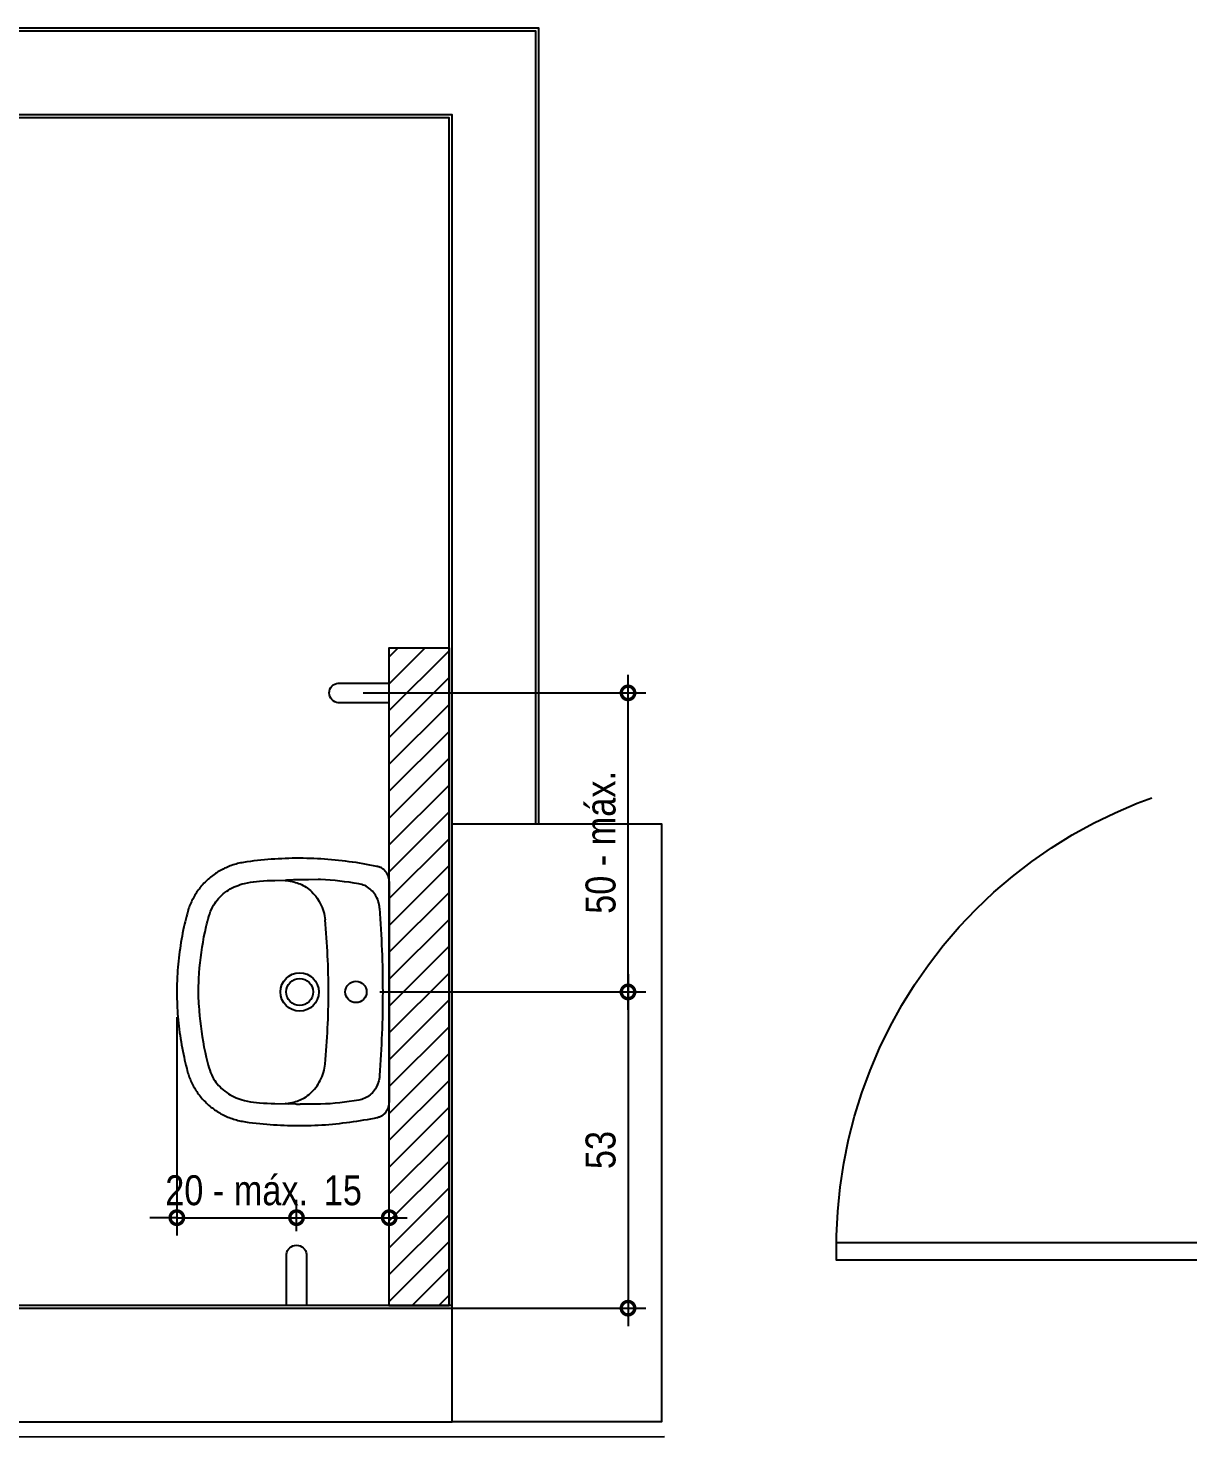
# Model space of a CAD drawing. Header units: metres. Extents: x 3 to 168, y -142 to 28.
# Drawn here: x 17.663 to 19.601, y -120.242 to -117.887 of the extents above; entities that cross this region are included whole.
import ezdxf

# ---------------------------------------------------------------- set-up
doc = ezdxf.new("R2010")
doc.units = ezdxf.units.M
doc.linetypes.add('DASHEDX2', pattern=[1.5, 1, -0.5])
for name, color, linetype in [('ARQ-ALV ACAB', 4, 'Continuous'), ('ARQ-ALV OSSO', 5, 'Continuous'), ('ARQ-AUX2', 2, 'Continuous'), ('ARQ-CAX @ 1', 1, 'Continuous'), ('ARQ-DIM', 2, 'Continuous'), ('ARQ-ENCH', 1, 'Continuous'), ('ARQ-HID', 2, 'Continuous'), ('ARQ-PRJ', 7, 'DASHEDX2'), ('ARQ-SIM EMBASAM', 1, 'Continuous')]:
    doc.layers.add(name, color=color, linetype=linetype)
doc.styles.add('Adesa', font='ARIALN.TTF')
doc.dimstyles.new('ADESA 1-0025', dxfattribs={"dimtxt": 0.05, "dimasz": 0.045, "dimexe": 0.03, "dimexo": 0.04, "dimgap": 0.02, "dimtad": 1, "dimtoh": 1, "dimdec": 0, "dimlfac": 100, "dimzin": 4, "dimtxsty": 'Adesa', "dimblk": 'DOTSMALL', "dimcen": 1, "dimdle": 0.03, "dimclrd": 1, "dimclre": 1, "dimclrt": 256, "dimazin": 1, "dimtm": 1e-09, "dimtfac": 1, "dimtdec": 0, "dimtix": 1, "dimtmove": 2, "dimatfit": 0, "dimldrblk": 'DOTSMALL', "dimfxl": 0.8, "dimtvp": 2, "dimtolj": 1, "dimtzin": 0, "dimarcsym": 0})

# ---------------------------------------------------------------- blocks, each defined once
blk = doc.blocks.new('lavatorio acessivel')
at = {"ltscale": 0.005}
for p, q in [((0, 0.2447), (0, 0.2448)), ((0, -0.1247), (0, 0.2447)), ((0, 0.2447), (0, 0.1581)), ((0.169, 0.2468), (0.1739, 0.2466)), ((0.191, 0.2465), (0.169, 0.2468)), ((0, 0.1581), (0, 0.06)), ((0.3187, 0.0803), (0.3185, 0.0827)), ((0.3545, 0.0827), (0.3544, 0.0827)), ((0, -0.0381), (0, 0.06)), ((0.3545, 0.0373), (0.3544, 0.0373)), ((0, -0.1247), (0, -0.0381)), ((0, -0.1247), (0, -0.1248)), ((0.191, -0.1265), (0.169, -0.1268)), ((0.1731, -0.1266), (0.1739, -0.1266))]:
    blk.add_line(p, q, dxfattribs=at)
for points in [[(0.1499, 0.2834, 0), (0.1473, 0.2834, 0), (0.1416, 0.2834, 0), (0.1361, 0.2833, 0), (0.1303, 0.2831, 0), (0.1244, 0.2829, 0), (0.1185, 0.2826, 0), (0.1126, 0.2822, 0), (0.1067, 0.2819, 0), (0.1008, 0.2814, 0), (0.0949, 0.2809, 0), (0.0891, 0.2804, 0), (0.0832, 0.2798, 0), (0.0773, 0.2791, 0), (0.0715, 0.2784, 0), (0.0657, 0.2776, 0), (0.0598, 0.2768, 0), (0.054, 0.2759, 0), (0.0482, 0.275, 0), (0.0423, 0.274, 0), (0.0365, 0.273, 0), (0.0307, 0.2719, 0), (0.0249, 0.2708, 0), (0.02, 0.2698, 0)], [(0.3545, 0.0827, 0), (0.3543, 0.0863, 0), (0.354, 0.0912, 0), (0.3537, 0.0964, 0), (0.3533, 0.1017, 0), (0.3528, 0.1069, 0), (0.3523, 0.1121, 0), (0.3517, 0.1174, 0), (0.3511, 0.1225, 0), (0.3504, 0.1277, 0), (0.3497, 0.1329, 0), (0.3489, 0.1381, 0), (0.348, 0.1433, 0), (0.3471, 0.1485, 0), (0.3462, 0.1537, 0), (0.3452, 0.1588, 0), (0.3441, 0.164, 0), (0.343, 0.1692, 0), (0.342, 0.1737, 0), (0.341, 0.1779, 0), (0.3399, 0.1824, 0), (0.3385, 0.1881, 0), (0.3377, 0.1913, 0), (0.3371, 0.1935, 0), (0.3365, 0.1957, 0), (0.3357, 0.198, 0), (0.335, 0.2003, 0), (0.3342, 0.2025, 0), (0.3333, 0.2048, 0), (0.3324, 0.207, 0), (0.3314, 0.2093, 0), (0.3304, 0.2115, 0), (0.3293, 0.2138, 0), (0.3281, 0.216, 0), (0.3269, 0.2182, 0), (0.3257, 0.2204, 0), (0.3244, 0.2225, 0), (0.3231, 0.2246, 0), (0.3217, 0.2267, 0), (0.3203, 0.2288, 0), (0.3188, 0.2308, 0), (0.3173, 0.2327, 0), (0.3157, 0.2347, 0), (0.3141, 0.2366, 0), (0.3125, 0.2385, 0), (0.3108, 0.2404, 0), (0.3091, 0.2422, 0), (0.3073, 0.244, 0), (0.3055, 0.2457, 0), (0.3037, 0.2475, 0), (0.3018, 0.2491, 0), (0.2999, 0.2508, 0), (0.2979, 0.2524, 0), (0.296, 0.2539, 0), (0.2939, 0.2554, 0), (0.2919, 0.2569, 0), (0.2898, 0.2583, 0), (0.2877, 0.2597, 0), (0.2855, 0.261, 0), (0.2834, 0.2623, 0), (0.2812, 0.2636, 0), (0.2789, 0.2648, 0), (0.2767, 0.2659, 0), (0.2744, 0.267, 0), (0.2721, 0.2681, 0), (0.2698, 0.2691, 0), (0.2674, 0.27, 0), (0.265, 0.2709, 0), (0.2626, 0.2718, 0), (0.2602, 0.2726, 0), (0.2578, 0.2733, 0), (0.2553, 0.274, 0), (0.2529, 0.2747, 0), (0.2505, 0.2753, 0), (0.2481, 0.2758, 0), (0.2456, 0.2763, 0), (0.2431, 0.2767, 0), (0.2404, 0.2771, 0), (0.2377, 0.2775, 0), (0.2343, 0.278, 0), (0.2283, 0.2787, 0), (0.2224, 0.2794, 0), (0.2165, 0.2801, 0), (0.2107, 0.2806, 0), (0.2048, 0.2812, 0), (0.199, 0.2816, 0), (0.1932, 0.2821, 0), (0.1874, 0.2824, 0), (0.1816, 0.2827, 0), (0.1758, 0.283, 0), (0.1699, 0.2832, 0), (0.1641, 0.2833, 0), (0.1583, 0.2834, 0), (0.1524, 0.2835, 0), (0.1499, 0.2835, 0)], [(0.02, 0.2698, 0), (0.0195, 0.2697, 0), (0.0183, 0.2694, 0), (0.0172, 0.269, 0), (0.0161, 0.2686, 0), (0.0151, 0.2682, 0), (0.014, 0.2677, 0), (0.013, 0.2672, 0), (0.012, 0.2666, 0), (0.0111, 0.266, 0), (0.0101, 0.2653, 0), (0.0092, 0.2646, 0), (0.0083, 0.2638, 0), (0.0075, 0.263, 0), (0.0067, 0.2621, 0), (0.0059, 0.2613, 0), (0.0052, 0.2603, 0), (0.0045, 0.2594, 0), (0.0039, 0.2584, 0), (0.0033, 0.2574, 0), (0.0027, 0.2563, 0), (0.0022, 0.2553, 0), (0.0018, 0.2542, 0), (0.0014, 0.2531, 0), (0.001, 0.252, 0), (0.0007, 0.2508, 0), (0.0005, 0.2497, 0), (0.0003, 0.2485, 0), (0.0001, 0.2473, 0), (0, 0.2461, 0), (0, 0.2449, 0), (0, 0.2448, 0)], [(0.016, 0.1999, 0), (0.0163, 0.2028, 0), (0.0168, 0.2057, 0), (0.0175, 0.2086, 0), (0.0183, 0.2115, 0), (0.0193, 0.2143, 0), (0.0205, 0.2171, 0), (0.0218, 0.2195, 0), (0.0232, 0.2219, 0), (0.0247, 0.2242, 0), (0.0264, 0.2264, 0), (0.0282, 0.2285, 0), (0.0301, 0.2304, 0), (0.0321, 0.2321, 0), (0.0341, 0.2337, 0), (0.0363, 0.2352, 0), (0.0385, 0.2366, 0), (0.0409, 0.2377, 0), (0.0433, 0.2388, 0), (0.0458, 0.2396, 0), (0.0483, 0.2403, 0), (0.0509, 0.2409, 0)], [(0.0509, 0.2409, 0), (0.0588, 0.2421, 0), (0.0667, 0.2433, 0), (0.0747, 0.2443, 0), (0.0826, 0.2453, 0), (0.0906, 0.2461, 0), (0.0986, 0.2468, 0), (0.1066, 0.2473, 0), (0.1147, 0.2478, 0)], [(0.1564, 0.2432, 0), (0.1539, 0.2424, 0), (0.1514, 0.2415, 0), (0.1489, 0.2405, 0), (0.1465, 0.2394, 0), (0.1441, 0.2382, 0), (0.1417, 0.2369, 0), (0.1391, 0.2352, 0), (0.1365, 0.2334, 0), (0.134, 0.2314, 0), (0.1316, 0.2294, 0), (0.1292, 0.2272, 0), (0.127, 0.2248, 0), (0.1248, 0.2224, 0), (0.1227, 0.2199, 0), (0.1206, 0.217, 0), (0.1187, 0.2141, 0), (0.1169, 0.2111, 0), (0.1152, 0.2079, 0), (0.1136, 0.2047, 0), (0.1122, 0.2014, 0), (0.111, 0.198, 0), (0.1098, 0.1945, 0), (0.1089, 0.191, 0), (0.1081, 0.1874, 0), (0.1076, 0.1841, 0), (0.1072, 0.1807, 0), (0.1072, 0.1807, 0)], [(0.1147, 0.2478, 0), (0.119, 0.2478, 0), (0.135, 0.2477, 0), (0.1488, 0.2476, 0)], [(0.1562, 0.2474, 0), (0.1601, 0.2472, 0), (0.1641, 0.247, 0), (0.169, 0.2468, 0)], [(0.1739, 0.2466, 0), (0.1739, 0.2466, 0), (0.1711, 0.2463, 0), (0.1682, 0.2459, 0), (0.1654, 0.2454, 0), (0.1625, 0.2448, 0), (0.1595, 0.2441, 0), (0.1564, 0.2432, 0)], [(0.3185, 0.0827, 0), (0.3179, 0.0914, 0), (0.3171, 0.1001, 0), (0.3162, 0.1088, 0), (0.3151, 0.1174, 0), (0.314, 0.1261, 0), (0.3126, 0.1347, 0), (0.3112, 0.1433, 0), (0.3096, 0.1519, 0), (0.3079, 0.1606, 0), (0.3061, 0.1692, 0), (0.3051, 0.1736, 0), (0.304, 0.1779, 0), (0.3029, 0.1822, 0), (0.3016, 0.1864, 0), (0.3001, 0.1906, 0), (0.2985, 0.1948, 0), (0.2967, 0.1989, 0), (0.2952, 0.202, 0), (0.2935, 0.205, 0), (0.2917, 0.2079, 0), (0.2897, 0.2107, 0), (0.2875, 0.2135, 0), (0.2852, 0.2162, 0), (0.2828, 0.2188, 0), (0.2802, 0.2213, 0), (0.2775, 0.2238, 0), (0.2746, 0.2261, 0), (0.2717, 0.2283, 0), (0.2686, 0.2303, 0), (0.2656, 0.2322, 0), (0.2625, 0.2339, 0), (0.2593, 0.2355, 0), (0.256, 0.2369, 0), (0.2526, 0.2382, 0), (0.2491, 0.2394, 0), (0.2456, 0.2405, 0), (0.2421, 0.2414, 0), (0.2371, 0.2426, 0), (0.2321, 0.2435, 0), (0.227, 0.2443, 0), (0.222, 0.2449, 0), (0.2169, 0.2454, 0), (0.2104, 0.2458, 0), (0.204, 0.2462, 0), (0.1975, 0.2464, 0), (0.191, 0.2465, 0)], [(0.355, 0.06, 0), (0.355, 0.0642, 0), (0.3549, 0.0682, 0), (0.3548, 0.0721, 0), (0.3547, 0.0758, 0), (0.3546, 0.0793, 0), (0.3544, 0.0827, 0)], [(0.3544, 0.0373, 0), (0.3545, 0.039, 0), (0.3546, 0.0409, 0), (0.3547, 0.043, 0), (0.3548, 0.0454, 0), (0.3548, 0.0479, 0), (0.3549, 0.0506, 0), (0.3549, 0.0535, 0), (0.355, 0.0567, 0), (0.355, 0.06, 0)], [(0.1499, -0.1635, 0), (0.1505, -0.1635, 0), (0.1565, -0.1634, 0), (0.1621, -0.1634, 0), (0.168, -0.1632, 0), (0.1739, -0.163, 0), (0.1797, -0.1628, 0), (0.1855, -0.1625, 0), (0.1914, -0.1622, 0), (0.1971, -0.1618, 0), (0.2029, -0.1613, 0), (0.2087, -0.1608, 0), (0.2145, -0.1603, 0), (0.2204, -0.1596, 0), (0.2262, -0.159, 0), (0.2321, -0.1582, 0), (0.238, -0.1575, 0), (0.2409, -0.157, 0), (0.2435, -0.1566, 0), (0.2462, -0.1561, 0), (0.2488, -0.1556, 0), (0.2513, -0.1551, 0), (0.2538, -0.1545, 0), (0.2561, -0.1538, 0), (0.2586, -0.1531, 0), (0.261, -0.1523, 0), (0.2634, -0.1515, 0), (0.2658, -0.1506, 0), (0.2681, -0.1497, 0), (0.2705, -0.1487, 0), (0.2728, -0.1477, 0), (0.2751, -0.1467, 0), (0.2774, -0.1455, 0), (0.2796, -0.1444, 0), (0.2819, -0.1432, 0), (0.284, -0.1419, 0), (0.2862, -0.1406, 0), (0.2884, -0.1393, 0), (0.2905, -0.1379, 0), (0.2926, -0.1364, 0), (0.2946, -0.1349, 0), (0.2966, -0.1334, 0), (0.2986, -0.1318, 0), (0.3005, -0.1302, 0), (0.3024, -0.1286, 0), (0.3043, -0.1269, 0), (0.3061, -0.1252, 0), (0.3079, -0.1234, 0), (0.3097, -0.1216, 0), (0.3114, -0.1198, 0), (0.3131, -0.1179, 0), (0.3147, -0.116, 0), (0.3163, -0.1141, 0), (0.3178, -0.1121, 0), (0.3193, -0.1101, 0), (0.3208, -0.108, 0), (0.3222, -0.106, 0), (0.3235, -0.1039, 0), (0.3249, -0.1017, 0), (0.3261, -0.0996, 0), (0.3273, -0.0974, 0), (0.3285, -0.0952, 0), (0.3297, -0.093, 0), (0.3307, -0.0907, 0), (0.3318, -0.0884, 0), (0.3327, -0.0862, 0), (0.3337, -0.0839, 0), (0.3345, -0.0816, 0), (0.3353, -0.0793, 0), (0.3361, -0.077, 0), (0.3368, -0.0747, 0), (0.3374, -0.0724, 0), (0.338, -0.0701, 0), (0.3389, -0.0664, 0), (0.34, -0.0618, 0), (0.3411, -0.0574, 0), (0.3421, -0.0531, 0), (0.3431, -0.0486, 0), (0.3442, -0.0437, 0), (0.3453, -0.0385, 0), (0.3463, -0.0333, 0), (0.3472, -0.0281, 0), (0.3481, -0.0229, 0), (0.3489, -0.0177, 0), (0.3497, -0.0125, 0), (0.3505, -0.0073, 0), (0.3511, -0.0021, 0), (0.3518, 0.0031, 0), (0.3523, 0.0083, 0), (0.3528, 0.0135, 0), (0.3533, 0.0188, 0), (0.3537, 0.024, 0), (0.354, 0.0292, 0), (0.3543, 0.0345, 0), (0.3545, 0.0373, 0)], [(0.3185, 0.0373, 0), (0.3179, 0.0286, 0), (0.3171, 0.0199, 0), (0.3162, 0.0112, 0), (0.3151, 0.0026, 0), (0.314, -0.0061, 0), (0.3126, -0.0147, 0), (0.3112, -0.0233, 0), (0.3096, -0.0319, 0), (0.3079, -0.0406, 0), (0.3061, -0.0492, 0), (0.3051, -0.0536, 0), (0.304, -0.0579, 0), (0.3029, -0.0622, 0), (0.3016, -0.0664, 0), (0.3001, -0.0706, 0), (0.2985, -0.0748, 0), (0.2967, -0.0789, 0), (0.2952, -0.082, 0), (0.2935, -0.085, 0), (0.2917, -0.0879, 0), (0.2897, -0.0907, 0), (0.2875, -0.0935, 0), (0.2852, -0.0962, 0), (0.2828, -0.0988, 0), (0.2802, -0.1013, 0), (0.2775, -0.1038, 0), (0.2746, -0.1061, 0), (0.2717, -0.1083, 0), (0.2686, -0.1103, 0), (0.2656, -0.1122, 0), (0.2625, -0.1139, 0), (0.2593, -0.1155, 0), (0.256, -0.1169, 0), (0.2526, -0.1182, 0), (0.2491, -0.1194, 0), (0.2456, -0.1205, 0), (0.2421, -0.1214, 0), (0.2371, -0.1226, 0), (0.2321, -0.1235, 0), (0.227, -0.1243, 0), (0.222, -0.1249, 0), (0.2169, -0.1254, 0), (0.2104, -0.1258, 0), (0.204, -0.1262, 0), (0.1975, -0.1264, 0), (0.191, -0.1265, 0)], [(0.1564, -0.1232, 0), (0.1539, -0.1224, 0), (0.1514, -0.1215, 0), (0.1489, -0.1205, 0), (0.1465, -0.1194, 0), (0.1441, -0.1182, 0), (0.1417, -0.1169, 0), (0.1391, -0.1152, 0), (0.1365, -0.1134, 0), (0.134, -0.1114, 0), (0.1316, -0.1094, 0), (0.1292, -0.1072, 0), (0.127, -0.1048, 0), (0.1248, -0.1024, 0), (0.1227, -0.0999, 0), (0.1206, -0.097, 0), (0.1187, -0.0941, 0), (0.1169, -0.0911, 0), (0.1152, -0.0879, 0), (0.1136, -0.0847, 0), (0.1122, -0.0814, 0), (0.111, -0.078, 0), (0.1098, -0.0745, 0), (0.1089, -0.071, 0), (0.1081, -0.0674, 0), (0.1076, -0.0641, 0), (0.1072, -0.0607, 0), (0.1072, -0.0607, 0)], [(0.016, -0.0799, 0), (0.0163, -0.0828, 0), (0.0168, -0.0857, 0), (0.0175, -0.0886, 0), (0.0183, -0.0915, 0), (0.0193, -0.0943, 0), (0.0205, -0.0971, 0), (0.0218, -0.0995, 0), (0.0232, -0.1019, 0), (0.0247, -0.1042, 0), (0.0264, -0.1064, 0), (0.0282, -0.1085, 0), (0.0301, -0.1104, 0), (0.0321, -0.1121, 0), (0.0341, -0.1137, 0), (0.0363, -0.1152, 0), (0.0385, -0.1166, 0), (0.0409, -0.1177, 0), (0.0433, -0.1188, 0), (0.0458, -0.1196, 0), (0.0483, -0.1203, 0), (0.0509, -0.1209, 0)], [(0, -0.1248, 0), (0, -0.125, 0), (0, -0.1262, 0), (0.0001, -0.1274, 0), (0.0003, -0.1286, 0), (0.0005, -0.1297, 0), (0.0007, -0.1309, 0), (0.001, -0.1321, 0), (0.0014, -0.1332, 0), (0.0018, -0.1343, 0), (0.0023, -0.1354, 0), (0.0028, -0.1365, 0), (0.0033, -0.1375, 0), (0.0039, -0.1385, 0), (0.0046, -0.1395, 0), (0.0053, -0.1404, 0), (0.006, -0.1414, 0), (0.0068, -0.1422, 0), (0.0076, -0.1431, 0), (0.0084, -0.1439, 0), (0.0093, -0.1447, 0), (0.0103, -0.1454, 0), (0.0112, -0.1461, 0), (0.0122, -0.1467, 0), (0.0132, -0.1473, 0), (0.0142, -0.1478, 0), (0.0152, -0.1483, 0), (0.0163, -0.1487, 0), (0.0174, -0.1491, 0), (0.0185, -0.1494, 0), (0.0196, -0.1497, 0), (0.02, -0.1498, 0)], [(0.0509, -0.1209, 0), (0.0588, -0.1221, 0), (0.0667, -0.1233, 0), (0.0747, -0.1243, 0), (0.0826, -0.1253, 0), (0.0906, -0.1261, 0), (0.0986, -0.1268, 0), (0.1066, -0.1273, 0), (0.1147, -0.1278, 0)], [(0.1147, -0.1278, 0), (0.119, -0.1278, 0), (0.135, -0.1277, 0), (0.1488, -0.1276, 0)], [(0.1562, -0.1274, 0), (0.1601, -0.1272, 0), (0.1641, -0.127, 0), (0.169, -0.1268, 0)], [(0.1739, -0.1266, 0), (0.1739, -0.1266, 0), (0.1711, -0.1263, 0), (0.1682, -0.1259, 0), (0.1654, -0.1254, 0), (0.1625, -0.1248, 0), (0.1595, -0.1241, 0), (0.1564, -0.1232, 0)], [(0.169, -0.1268, 0), (0.1692, -0.1268, 0), (0.1708, -0.1267, 0), (0.1717, -0.1267, 0), (0.1725, -0.1266, 0), (0.1731, -0.1266, 0)], [(0.02, -0.1498, 0), (0.0205, -0.1499, 0), (0.0263, -0.1511, 0), (0.0322, -0.1522, 0), (0.038, -0.1533, 0), (0.0438, -0.1543, 0), (0.0497, -0.1553, 0), (0.0555, -0.1562, 0), (0.0614, -0.157, 0), (0.0672, -0.1578, 0), (0.0731, -0.1586, 0), (0.0789, -0.1593, 0), (0.0848, -0.1599, 0), (0.0906, -0.1605, 0), (0.0965, -0.1611, 0), (0.1024, -0.1615, 0), (0.1083, -0.162, 0), (0.1142, -0.1623, 0), (0.1201, -0.1627, 0), (0.126, -0.1629, 0), (0.1319, -0.1631, 0), (0.1378, -0.1633, 0), (0.1437, -0.1634, 0), (0.1495, -0.1634, 0), (0.1499, -0.1634, 0)]]:
    blk.add_polyline3d(points, dxfattribs=at)
for centre, radius in [((0.0557, 0.06), 0.0178), ((0.1498, 0.06), 0.0321), ((0.1498, 0.06), 0.0225)]:
    blk.add_circle(centre, radius, dxfattribs=at)
for centre, radius, start, end in [((0.1476, 0.1018), 0.1458, 86.6045, 89.5323), ((1.7681, 0.06), 1.7577, 175.4346, 180.0003), ((1.3939, 0.0595), 1.2924, 174.619, 179.979), ((-0.231, 0.0462), 0.5507, 1.4356, 3.5484), ((1.7681, 0.06), 1.7577, 179.9997, 184.5654), ((1.3939, 0.0605), 1.2924, 180.021, 185.381), ((-0.2254, 0.0736), 0.5451, 356.4357, 358.5701), ((-0.3192, 0.0787), 0.6391, 356.2902, 356.5065), ((0.1476, 0.0182), 0.1458, 270.4677, 273.3955)]:
    blk.add_arc(centre, radius, start, end, dxfattribs=at)
at = {"layer": 'ARQ-SIM EMBASAM'}
for points in [[(0.1715, 0.5837), (0.1715, 0.4985, -0.913215), (0.1385, 0.4985), (0.1385, 0.5837)], [(0, -0.4235), (0.0852, -0.4235, -0.913215), (0.0852, -0.4565), (0, -0.4565)]]:
    blk.add_lwpolyline(points, format="xyb", dxfattribs=at)
blk = doc.blocks.new('_DotSmall')
at = {"color": 0, "linetype": 'ByBlock', "const_width": 0.5}
blk.add_lwpolyline([(-0.0625, 0, 1), (0.0625, 0, 1)], format="xyb", close=True, dxfattribs=at)
blk = doc.blocks.new('*D477')
at = {"layer": 'ARQ-DIM', "color": 1, "lineweight": -2, "transparency": 16777216}
for p, q in [((18.6656, -119.5283), (18.6656, -118.9683)), ((18.2228, -118.9983), (18.6956, -118.9983)), ((18.2508, -119.4983), (18.6956, -119.4983))]:
    blk.add_line(p, q, dxfattribs=at)
at = {"layer": 'Defpoints', "color": 0, "transparency": 16777216}
for p in [(18.1828, -118.9983, -0.0001), (18.6656, -118.9983), (18.2108, -119.4983, -0.0001)]:
    blk.add_point(p, dxfattribs=at)
at = {"layer": 'ARQ-DIM', "color": 1, "lineweight": -2, "transparency": 16777216, "xscale": 0.045, "yscale": 0.045, "zscale": 0.045}
for p, rotation in [((18.6656, -118.9983), 90), ((18.6656, -119.4983), 270)]:
    blk.add_blockref('_DotSmall', p, dxfattribs=dict(at, rotation=rotation))
at = {"layer": 'ARQ-DIM', "transparency": 16777216, "insert": (18.62, -119.2483), "char_height": 0.05, "attachment_point": 5, "rotation": 90, "style": 'Adesa'}
blk.add_mtext('\\A1;50 - máx.', dxfattribs=at)
blk = doc.blocks.new('*D478')
at = {"layer": 'ARQ-DIM', "color": 1, "lineweight": -2, "transparency": 16777216}
for p, q in [((17.9115, -119.5404), (17.9115, -119.9057)), ((18.1115, -119.8983), (18.1115, -119.8457)), ((17.9115, -119.8757), (17.8665, -119.8757)), ((17.9115, -119.8757), (18.1115, -119.8757)), ((18.1115, -119.8757), (18.1565, -119.8757))]:
    blk.add_line(p, q, dxfattribs=at)
at = {"layer": 'Defpoints', "color": 0, "transparency": 16777216}
for p in [(17.9115, -119.5004, 0), (18.1115, -119.8757), (18.1115, -119.9383, 0)]:
    blk.add_point(p, dxfattribs=at)
at = {"layer": 'ARQ-DIM', "color": 1, "lineweight": -2, "transparency": 16777216, "xscale": 0.045, "yscale": 0.045, "zscale": 0.045}
blk.add_blockref('_DotSmall', (17.9115, -119.8757), dxfattribs=at)
at = {"layer": 'ARQ-DIM', "color": 1, "lineweight": -2, "transparency": 16777216, "xscale": 0.045, "yscale": 0.045, "zscale": 0.045, "rotation": 180}
blk.add_blockref('_DotSmall', (18.1115, -119.8757), dxfattribs=at)
at = {"layer": 'ARQ-DIM', "transparency": 16777216, "insert": (18.0115, -119.8302), "char_height": 0.05, "attachment_point": 5, "style": 'Adesa'}
blk.add_mtext('\\A1;20 - máx.', dxfattribs=at)
blk = doc.blocks.new('*U469')
for points in [[(-0.045, 0.01), (0.005, 0.01), (0.005, 0), (-0.045, 0)], [(0.865, 0.01), (0.815, 0.01), (0.815, 0), (0.865, 0)], [(-0.055, -0.16), (-0.005, -0.16), (-0.005, -0.15), (-0.055, -0.15)], [(0, -0.15), (0, -0.97), (0.03, -0.97), (0.03, -0.15)], [(0.875, -0.16), (0.825, -0.16), (0.825, -0.15), (0.875, -0.15)]]:
    blk.add_lwpolyline(points, close=True)
for points in [[(-0.04, -0.15), (0, -0.15), (0, -0.12), (0.01, -0.12), (0.01, 0), (-0.025, 0), (-0.025, -0.15)], [(0.86, -0.15), (0.82, -0.15), (0.82, -0.12), (0.81, -0.12), (0.81, 0), (0.845, 0), (0.845, -0.15)]]:
    blk.add_lwpolyline(points)
at = {"layer": 'ARQ-PRJ'}
blk.add_arc((0.0237, -0.1737), 0.7967, 268.2986, 1.7014, dxfattribs=at)
blk = doc.blocks.new('*D484')
at = {"layer": 'ARQ-DIM', "color": 1, "lineweight": -2, "transparency": 16777216}
for p, q in [((18.6656, -119.4683), (18.6656, -120.057)), ((18.2508, -119.4983), (18.6956, -119.4983)), ((18.2508, -120.027), (18.6956, -120.027))]:
    blk.add_line(p, q, dxfattribs=at)
at = {"layer": 'Defpoints', "color": 0, "transparency": 16777216}
for p in [(18.2108, -119.4983, 0), (18.2108, -120.027, 0), (18.6656, -120.027)]:
    blk.add_point(p, dxfattribs=at)
at = {"layer": 'ARQ-DIM', "color": 1, "lineweight": -2, "transparency": 16777216, "xscale": 0.045, "yscale": 0.045, "zscale": 0.045}
for p, rotation in [((18.6656, -119.4983), 90), ((18.6656, -120.027), 270)]:
    blk.add_blockref('_DotSmall', p, dxfattribs=dict(at, rotation=rotation))
at = {"layer": 'ARQ-DIM', "transparency": 16777216, "insert": (18.62, -119.7626), "char_height": 0.05, "attachment_point": 5, "rotation": 90, "style": 'Adesa'}
blk.add_mtext('\\A1;53', dxfattribs=at)
blk = doc.blocks.new('*D489')
at = {"layer": 'ARQ-DIM', "color": 1, "lineweight": -2, "transparency": 16777216}
for p, q in [((18.1115, -119.8983), (18.1115, -119.8457)), ((18.2665, -119.8983), (18.2665, -119.8457)), ((18.0815, -119.8757), (18.2965, -119.8757))]:
    blk.add_line(p, q, dxfattribs=at)
at = {"layer": 'Defpoints', "color": 0, "transparency": 16777216}
for p in [(18.2665, -119.8757), (18.1115, -119.9383, 0), (18.2665, -119.9383, 0)]:
    blk.add_point(p, dxfattribs=at)
at = {"layer": 'ARQ-DIM', "color": 1, "lineweight": -2, "transparency": 16777216, "xscale": 0.045, "yscale": 0.045, "zscale": 0.045, "rotation": 180}
blk.add_blockref('_DotSmall', (18.1115, -119.8757), dxfattribs=at)
at = {"layer": 'ARQ-DIM', "color": 1, "lineweight": -2, "transparency": 16777216, "xscale": 0.045, "yscale": 0.045, "zscale": 0.045}
blk.add_blockref('_DotSmall', (18.2665, -119.8757), dxfattribs=at)
at = {"layer": 'ARQ-DIM', "transparency": 16777216, "insert": (18.189, -119.8302), "char_height": 0.05, "attachment_point": 5, "style": 'Adesa'}
blk.add_mtext('\\A1;15', dxfattribs=at)
blk = doc.blocks.new('AREAS MOLHADAS')
at = {"layer": 'ARQ-ENCH'}
h = blk.add_hatch(dxfattribs=at)
h.set_pattern_fill('ANSI31', color=256, scale=0.01)
h.set_pattern_definition([(45, (9.121468, -117.217012), (-0.02245064, 0.02245064), [])])
h.paths.add_polyline_path([(18.3665, -120.023), (18.2665, -120.023), (18.2665, -118.923), (18.3665, -118.923)])
at = {"layer": 'ARQ-ALV ACAB'}
blk.add_line((16.0169, -120.2421, 0), (18.7266, -120.2418, 0), dxfattribs=at)
blk.add_line((16.0169, -120.2421, 0), (18.7266, -120.2418, 0), dxfattribs=at)
at = {"layer": 'ARQ-ALV ACAB', "elevation": 0}
for points in [[(18.5165, -119.217), (18.5165, -117.887), (16.1974, -117.887), (16.1974, -119.092)], [(18.3665, -120.023), (18.3665, -118.037), (16.3474, -118.037), (16.3474, -119.092)], [(16.3474, -120.022), (18.3715, -120.022)]]:
    blk.add_lwpolyline(points, dxfattribs=at)
at = {"layer": 'ARQ-ALV OSSO', "elevation": 0}
for points in [[(18.5115, -119.217), (18.5115, -117.892), (16.2024, -117.892), (16.2024, -119.097)], [(18.3715, -119.217), (18.3715, -118.032), (16.3424, -118.032)], [(16.0169, -120.027), (18.3715, -120.027)], [(16.0169, -120.217), (18.3715, -120.217)]]:
    blk.add_lwpolyline(points, dxfattribs=at)
at = {"layer": 'ARQ-AUX2', "elevation": 0}
blk.add_lwpolyline([(18.3715, -119.217), (18.7215, -119.217), (18.7215, -120.217), (18.3715, -120.217)], close=True, dxfattribs=at)
at = {"layer": 'ARQ-ENCH', "elevation": 0}
blk.add_lwpolyline([(18.3665, -120.023), (18.2665, -120.023), (18.2665, -118.923), (18.3665, -118.923)], close=True, dxfattribs=at)
at = {"layer": 'ARQ-CAX @ 1', "xscale": -1, "rotation": 270}
blk.add_blockref('*U469', (19.9843, -119.947, 0), dxfattribs=at)
at = {"layer": 'ARQ-HID', "rotation": 180}
blk.add_blockref('lavatorio acessivel', (18.2665, -119.4383, 0), dxfattribs=at)
at = {"layer": 'ARQ-DIM'}
dim = blk.add_linear_dim(base=(18.6656, -118.9983, 0.0001), p1=(18.2108, -119.4983, 0), p2=(18.1828, -118.9983, 0), angle=90, text='<> - máx.', dimstyle='ADESA 1-0025', dxfattribs=at)
dim.commit()
dim.dimension.update_dxf_attribs({"geometry": '*D477', "text_midpoint": (18.62, -119.2483, 0.0001)})
dim = blk.add_linear_dim(base=(18.6656, -120.027), p1=(18.2108, -119.4983, 0), p2=(18.2108, -120.027, 0), angle=90, dimstyle='ADESA 1-0025', dxfattribs=at)
dim.commit()
dim.dimension.update_dxf_attribs({"geometry": '*D484', "text_midpoint": (18.62, -119.7626)})
dim = blk.add_linear_dim(base=(18.1115, -119.8757), p1=(17.9115, -119.5004, 0), p2=(18.1115, -119.9383, 0), text='<> - máx.', dimstyle='ADESA 1-0025', dxfattribs=at)
dim.commit()
dim.dimension.update_dxf_attribs({"geometry": '*D478', "text_midpoint": (18.0115, -119.8302)})
dim = blk.add_linear_dim(base=(18.2665, -119.87571), p1=(18.11152, -119.93827, -0.00001), p2=(18.2665, -119.93827, -0.00001), dimstyle='ADESA 1-0025', dxfattribs=at)
dim.commit()
dim.dimension.update_dxf_attribs({"geometry": '*D489', "text_midpoint": (18.18901, -119.83019)})

msp = doc.modelspace()

# ---------------------------------------------------------------- block references
msp.add_blockref('AREAS MOLHADAS', (0, 0))

doc.saveas('drawing.dxf')
